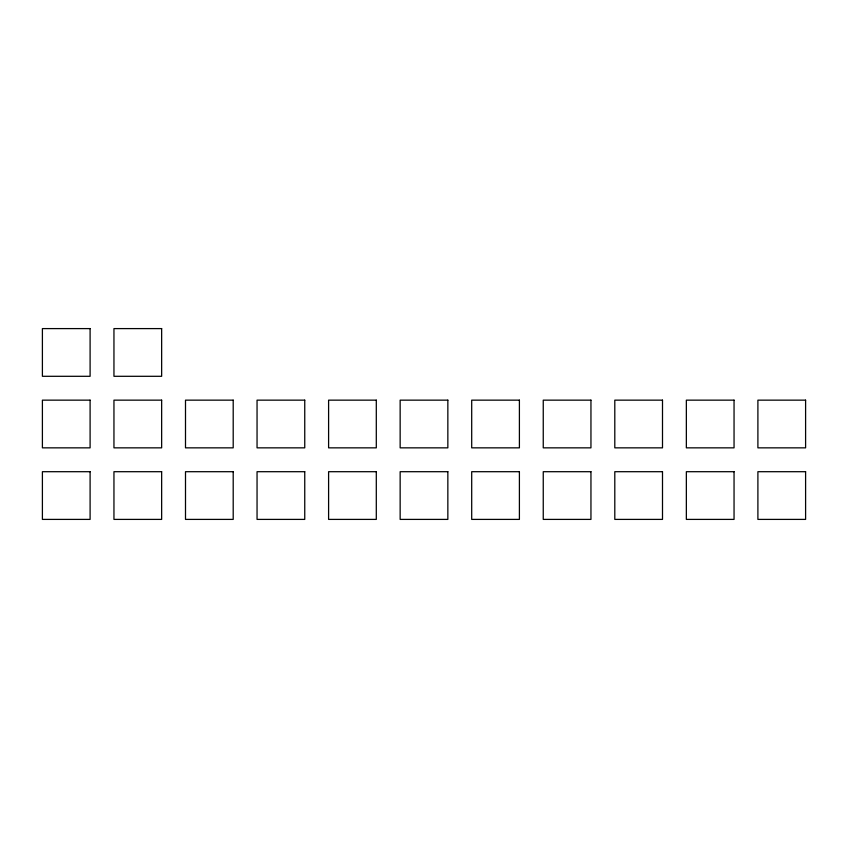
<?xml version="1.0" encoding="UTF-8"?>
<svg xmlns="http://www.w3.org/2000/svg" width="848" height="848" viewBox="0 0 848 848"><rect width="100%" height="100%" fill="white"/><g stroke="black" fill="none" stroke-linecap="round" stroke-linejoin="round"><path stroke-width="1.27" d="M90.1 328.6L42.4 328.6L42.4 376.3L90.1 376.3L90.1 328.6M161.65 328.6L113.95 328.6L113.95 376.3L161.65 376.3L161.65 328.6M90.1 400.15L42.4 400.15L42.4 447.85L90.1 447.85L90.1 400.15M161.65 400.15L113.95 400.15L113.95 447.85L161.65 447.85L161.65 400.15M233.2 400.15L185.5 400.15L185.5 447.85L233.2 447.85L233.2 400.15M304.75 400.15L257.05 400.15L257.05 447.85L304.75 447.85L304.75 400.15M376.3 400.15L328.6 400.15L328.6 447.85L376.3 447.85L376.3 400.15M447.85 400.15L400.15 400.15L400.15 447.85L447.85 447.85L447.85 400.15M519.4 400.15L471.7 400.15L471.7 447.85L519.4 447.85L519.4 400.15M590.95 400.15L543.25 400.15L543.25 447.85L590.95 447.85L590.95 400.15M662.5 400.15L614.8 400.15L614.8 447.85L662.5 447.85L662.5 400.15M734.05 400.15L686.35 400.15L686.35 447.85L734.05 447.85L734.05 400.15M805.6 400.15L757.9 400.15L757.9 447.85L805.6 447.85L805.6 400.15M90.1 471.7L42.4 471.7L42.4 519.4L90.1 519.4L90.1 471.7M161.65 471.7L113.95 471.7L113.95 519.4L161.65 519.4L161.65 471.7M233.2 471.7L185.5 471.7L185.5 519.4L233.2 519.4L233.2 471.7M304.75 471.7L257.05 471.7L257.05 519.4L304.75 519.4L304.75 471.7M376.3 471.7L328.6 471.7L328.6 519.4L376.3 519.4L376.3 471.7M447.85 471.7L400.15 471.7L400.15 519.4L447.85 519.4L447.85 471.7M519.4 471.7L471.7 471.7L471.7 519.4L519.4 519.4L519.4 471.7M590.95 471.7L543.25 471.7L543.25 519.4L590.95 519.4L590.95 471.7M662.5 471.7L614.8 471.7L614.8 519.4L662.5 519.4L662.5 471.7M734.05 471.7L686.35 471.7L686.35 519.4L734.05 519.4L734.05 471.7M805.6 471.7L757.9 471.7L757.9 519.4L805.6 519.4L805.6 471.7"/></g></svg>
